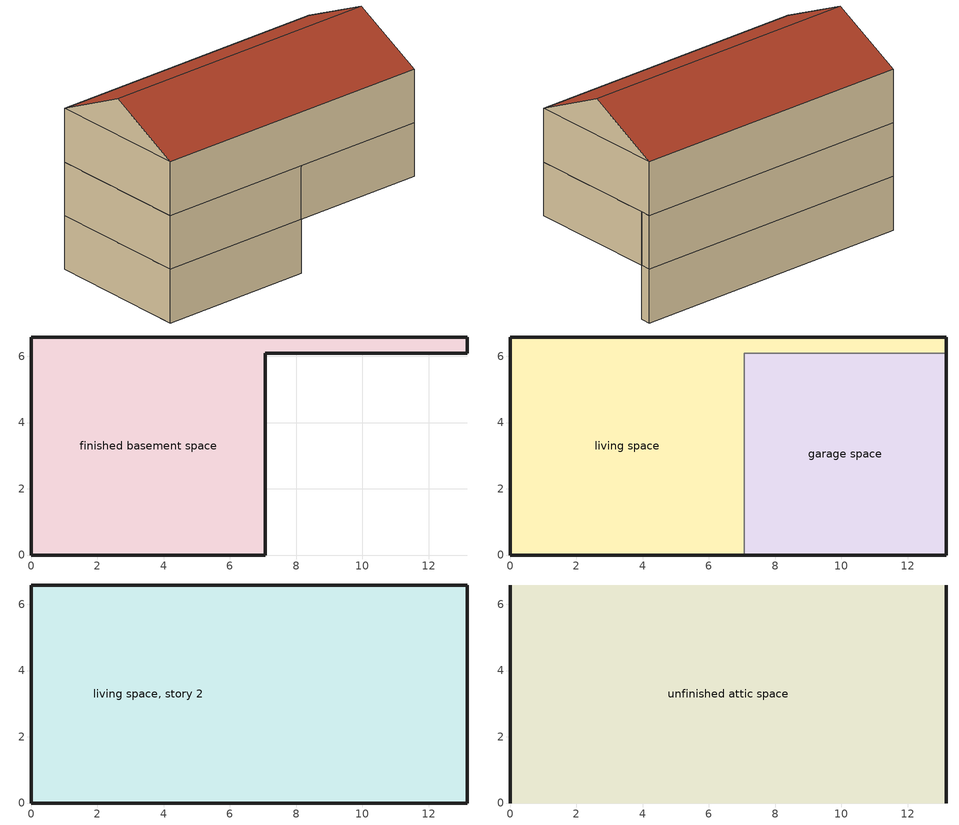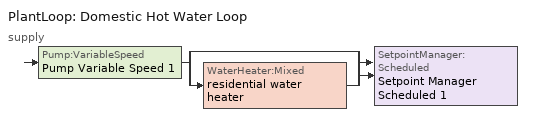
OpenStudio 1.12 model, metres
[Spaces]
finished basement space
 floor ground: 0,0 0,6.58 13.17,6.58 13.17,6.1 7.07,6.1 7.07,0 z-2.44
 wall ground: 0,6.58 0,0 7.07,0 7.07,6.1 13.17,6.1 13.17,6.58 0,6.58 z-2.44:0
garage space
 floor ground: 7.07,0 7.07,6.1 13.17,6.1 13.17,0 z0
 wall outside: 7.07,0 13.17,0 13.17,6.1 z0:2.44
 wall to living space: 13.17,6.1 7.07,6.1 7.07,0 z0:2.44
living space
 floor to finished basement space: 0,0 0,6.58 13.17,6.58 13.17,6.1 7.07,6.1 7.07,0 z0
 wall outside: 13.17,6.1 13.17,6.58 0,6.58 0,0 7.07,0 z0:2.44
living space, story 2
 floor to living space: 13.17,6.58 13.17,6.1 7.07,6.1 7.07,0 0,0 0,6.58 z2.44
 floor to garage space: 13.17,6.1 13.17,0 7.07,0 7.07,6.1 z2.44
 wall outside: 0,6.58 0,0 13.17,0 13.17,6.58 0,6.58 z2.44:4.88
unfinished attic space
 floor to living space, story 2: 0,6.58 13.17,6.58 13.17,0 0,0 z4.88
 wall outside: 0,3.29,6.52 0,6.58,4.88 0,0,4.88; 13.17,3.29,6.52 13.17,0,4.88 13.17,6.58,4.88
 roof outside: 13.17,3.29,6.52 0,3.29,6.52 0,0,4.88 13.17,0,4.88; 0,3.29,6.52 13.17,3.29,6.52 13.17,6.58,4.88 0,6.58,4.88
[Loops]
PlantLoop 'Domestic Hot Water Loop'
 supply: Pump:VariableSpeed 'Pump Variable Speed 1' > split
  | bypass
  | WaterHeater:Mixed 'residential water heater'
  join > SetpointManager:Scheduled 'Setpoint Manager Scheduled 1'
[ClimateZones]
Climate Zone Institution Name 1=ASHRAE; Climate Zone Document Name 1=ANSI/ASHRAE Standard 169; Climate Zone Document Year 1=2006; Climate Zone Institution Name 2=CEC; Climate Zone Document Name 2=California Climate Zone Descriptions; Climate Zone Document Year 2=1995; Climate Zone Institution Name 3=Building America; Climate Zone Document Year 3=0; Climate Zone Value 3=Cold
[Building]
Building 1: Standards Number of Living Units=1
[Site]
Denver Intl Ap_CO_USA: Latitude {deg}=39.83; Longitude {deg}=-104.65; Time Zone {hr}=-7; Elevation {m}=1650
[SizingPeriod:DesignDay] Barometric Pressure {Pa}=83011; Sky Clearness=0; Rain Indicator=0; Snow Indicator=0; Day of Month=21; Daylight Saving Time Indicator=0; Humidity Indicating Type=Wetbulb; Dry-Bulb Temperature Range Modifier Type=DefaultMultipliers
Name | Maximum Dry-Bulb Temperature {C} | Daily Dry-Bulb Temperature Range {deltaC} | Humidity Indicating Conditions at Maximum Dry-Bulb | Wind Speed {m/s} | Wind Direction {deg} | Month | Day Type | Solar Model Indicator | ASHRAE Taub | ASHRAE Taud
Denver Intl Ap Ann Htg 99.6% Condns DB | -17.4 | 0 | -17.4 | 3.3 | 160 | 12 | WinterDesignDay | ASHRAEClearSky
Denver Intl Ap Ann Clg .4% Condns WB=>MDB | 27.3 | 15.2 | 18.3 | 4.2 | 80 | 7 | SummerDesignDay | ASHRAETau | 0.424 | 2.012
Denver Intl Ap Ann Clg .4% Condns DB=>MWB | 34.6 | 15.2 | 15.7 | 4.2 | 80 | 7 | SummerDesignDay | ASHRAETau | 0.424 | 2.012
[Site:WaterMainsTemperature]
Calculation Method=Correlation; Annual Average Outdoor Air Temperature {C}=10.8753; Maximum Difference In Monthly Average Outdoor Air Temperatures {deltaC}=23.1524
[Site:GroundTemperature:BuildingSurface]
6.71221, 4.9416, 4.79814, 5.63626, 9.00496, 12.3608, 15.2732, 17.1228, 17.2883, 15.7979, 12.9685, 9.71588
[Site:GroundTemperature:Deep]
10.8753, 10.8753, 10.8753, 10.8753, 10.8753, 10.8753, 10.8753, 10.8753, 10.8753, 10.8753, 10.8753, 10.8753
[ThermalZone] Use Ideal Air Loads=No
living zone; garage zone; unfinished attic zone; finished basement zone
[Sizing:Zone] Zone Cooling Design Supply Air Temperature Input Method=SupplyAirTemperature; Zone Cooling Design Supply Air Temperature {C}=14; Zone Cooling Design Supply Air Temperature Difference {deltaC}=11.11; Zone Heating Design Supply Air Temperature Input Method=SupplyAirTemperature; Zone Heating Design Supply Air Temperature {C}=40; Zone Heating Design Supply Air Temperature Difference {deltaC}=11.11; Zone Cooling Design Supply Air Humidity Ratio {kg-H2O/kg-air}=0.0085; Zone Heating Design Supply Air Humidity Ratio {kg-H2O/kg-air}=0.008; Cooling Design Air Flow Method=DesignDay; Heating Design Air Flow Method=DesignDay; Account for Dedicated Outdoor Air System=No; Dedicated Outdoor Air System Control Strategy=NeutralSupplyAir; Dedicated Outdoor Air Low Setpoint Temperature for Design {C}=autosize; Dedicated Outdoor Air High Setpoint Temperature for Design {C}=autosize
living zone; garage zone; unfinished attic zone; finished basement zone
[Space]
Name | Thermal Zone
garage space | garage zone
living space; living space, story 2 | living zone
unfinished attic space | unfinished attic zone
finished basement space | finished basement zone
[ElectricEquipment]
unit=1|bed=3.0|bath=2.0|space=living space|space=living space, story 2|space=finished basement space|space=garage space|space=unfinished attic space: Electric Equipment Definition=unit=1|bed=3.0|bath=2.0|space={59fc425b-e98e-42bf-a6d7-37f9c2809156}|space={e5db0cd2-d11a-4aa4-8606-748aa9c473f2}|space={8e83990d-2e24-422b-939a-fedfcd998894}|space={e1c71ea2-2463-4bbc-b106-c2d83d7b5967}|space={202c2286-b1eb-4fc2-8c59-a1b9b6610e26}; Schedule=empty_schedule
[PlantLoop]
Domestic Hot Water Loop: Plant Loop Volume {m3}=0.003; Load Distribution Scheme=Optimal
[Sizing:Plant]
Domestic Hot Water Loop: Loop Type=Heating; Design Loop Exit Temperature {C}=60; Loop Design Temperature Difference {deltaC}=50; Sizing Option=NonCoincident; Zone Timesteps in Averaging Window=1; Coincident Sizing Factor Mode=None
[Pump:VariableSpeed]
Pump Variable Speed 1: Rated Flow Rate {m3/s}=0.01; Rated Pump Head {Pa}=1; Rated Power Consumption {W}=0; Motor Efficiency=1; Fraction of Motor Inefficiencies to Fluid Stream=0; Coefficient 1 of the Part Load Performance Curve=0; Coefficient 2 of the Part Load Performance Curve=1; Coefficient 3 of the Part Load Performance Curve=0; Coefficient 4 of the Part Load Performance Curve=0; Pump Control Type=Intermittent
[SetpointManager:Scheduled]
Setpoint Manager Scheduled 1: Control Variable=Temperature; Schedule=DHW Temp
[WaterHeater:Mixed]
residential water heater: Tank Volume {m3}=0.143846; Setpoint Temperature Schedule=DHW Set Temp; Deadband Temperature Difference {deltaC}=2; Maximum Temperature Limit {C}=99; Heater Control Type=Cycle; Heater Maximum Capacity {W}=11722.8; Heater Minimum Capacity {W}=0; Heater Fuel Type=PropaneGas; Heater Thermal Efficiency=0.773298; Off Cycle Parasitic Fuel Consumption Rate {W}=0; Off Cycle Parasitic Fuel Type=Electricity; Off Cycle Parasitic Heat Fraction to Tank=0; On Cycle Parasitic Fuel Consumption Rate {W}=0; On Cycle Parasitic Fuel Type=Electricity; On Cycle Parasitic Heat Fraction to Tank=0; Ambient Temperature Indicator=ThermalZone; Ambient Temperature Schedule=Schedule Ruleset 1; Ambient Temperature Thermal Zone=finished basement zone; Off Cycle Loss Coefficient to Ambient Temperature {W/K}=4.15715; Off Cycle Loss Fraction to Thermal Zone=0.64; On Cycle Loss Coefficient to Ambient Temperature {W/K}=4.15715; On Cycle Loss Fraction to Thermal Zone=1; Use Side Effectiveness=1; Source Side Effectiveness=1; Use Side Design Flow Rate {m3/s}=autosize; Source Side Design Flow Rate {m3/s}=autosize; Indirect Water Heating Recovery Time {hr}=1.5
[Schedule:Ruleset]
Name | Default Day Schedule
empty_schedule | Schedule Day 1
DHW Temp | DHW Temp Default
Schedule Ruleset 1 | Schedule Day 2
DHW Set Temp | DHW Set Temp
[Schedule:Day]
Schedule Day 1: 24, 0, 0
DHW Temp Default: 24, 0, 51.6667
Schedule Day 2: 24, 0, 22
DHW Set Temp: 24, 0, 52.6667
